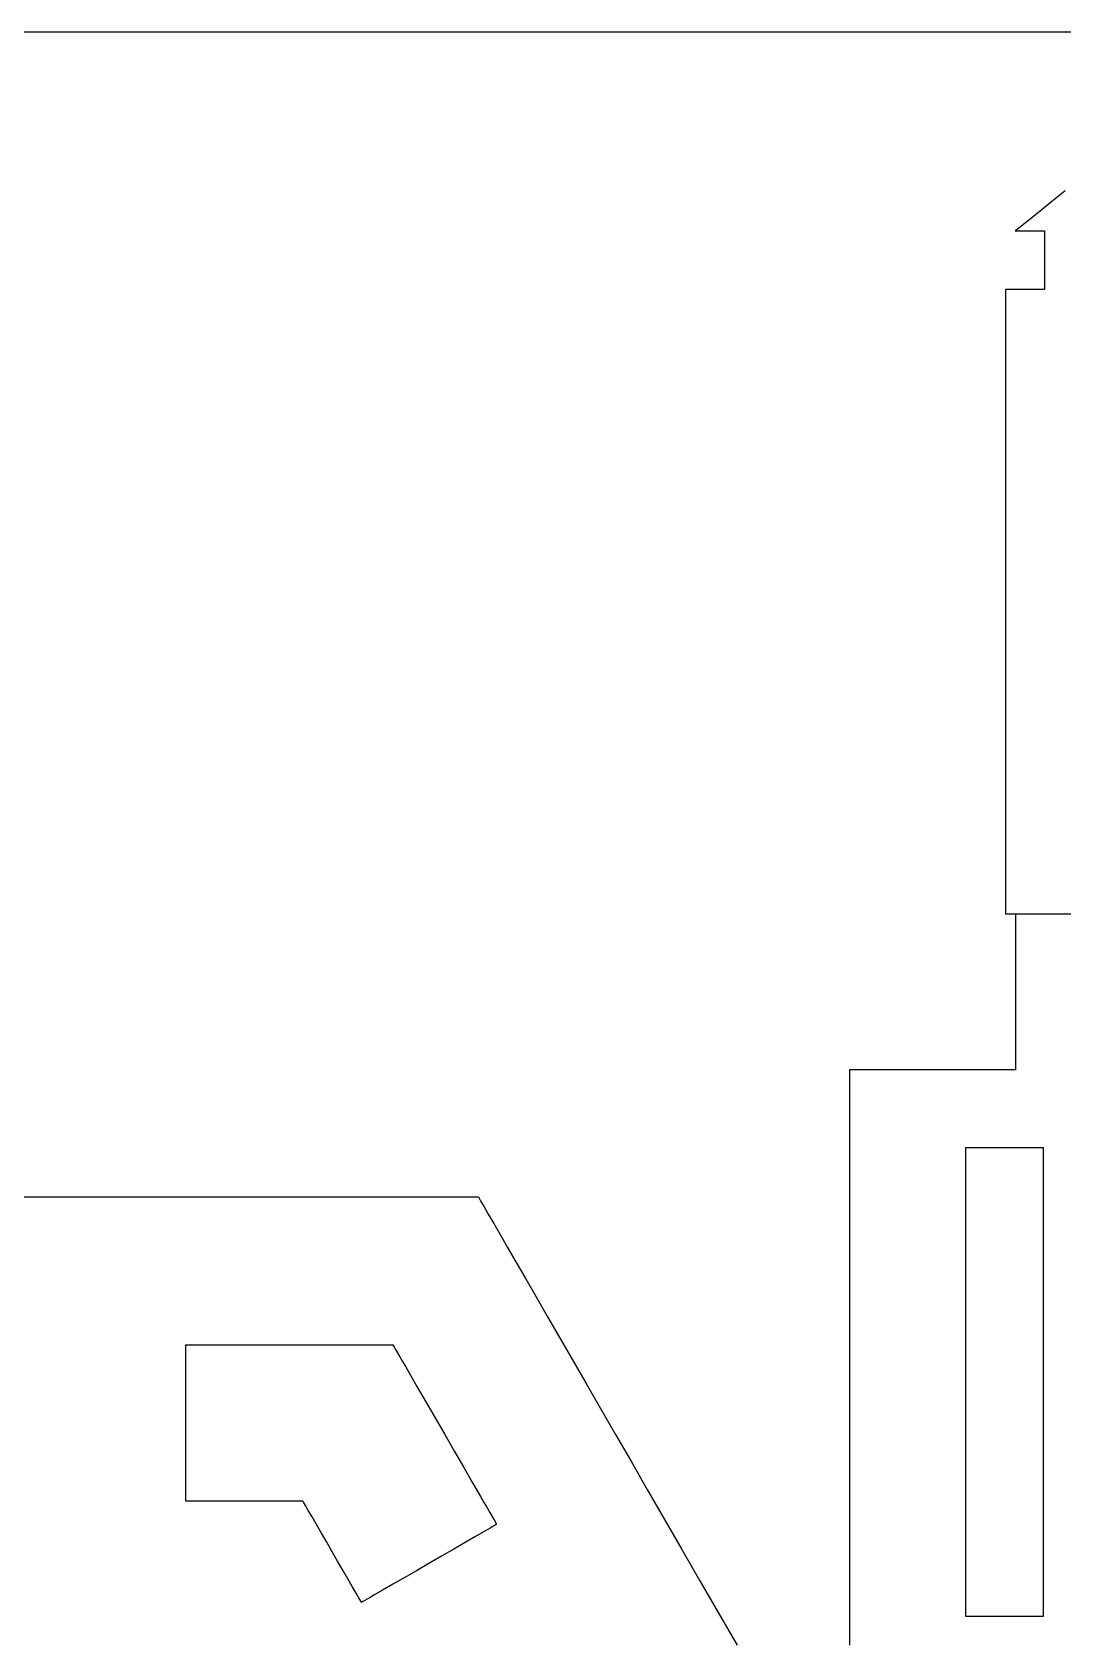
# Model space of a CAD drawing. Header units: millimetres. Extents: x 132 to 771, y 404 to 944.
# Drawn here: x 569.39 to 595.82, y 796.39 to 837.54 of the extents above; entities that cross this region are included whole.
import ezdxf

# ---------------------------------------------------------------- set-up
doc = ezdxf.new("R2010")
doc.units = ezdxf.units.MM
doc.header["$MEASUREMENT"] = 0
doc.layers.get('0').update_dxf_attribs({"linetype": 'CONTINUOUS', "true_color": 0xffffff})

msp = doc.modelspace()

# ---------------------------------------------------------------- linework, layer by layer
at = {"color": 6, "linetype": 'Continuous'}
msp.add_lwpolyline([(469.246, 687.545), (769.246, 687.545), (769.246, 837.545), (469.246, 837.545)], close=True, dxfattribs=at)
at = {"color": 7, "linetype": 'Continuous', "true_color": 0xffffff}
for points in [[(595.878, 833.475), (595.533, 833.2), (595.188, 832.925), (595.031, 832.797), (594.888, 832.685), (594.768, 832.587), (594.676, 832.515), (594.616, 832.467), (594.596, 832.45), (594.603, 832.45), (594.628, 832.45), (594.713, 832.45), (594.833, 832.45), (594.971, 832.45), (595.108, 832.45), (595.228, 832.45), (595.313, 832.45), (595.338, 832.45), (595.346, 832.45), (595.346, 832.432), (595.346, 832.385), (595.346, 832.312), (595.346, 832.215), (595.346, 832.102), (595.346, 831.975), (595.346, 831.7), (595.346, 831.425), (595.346, 831.297), (595.346, 831.185), (595.346, 831.087), (595.346, 831.015), (595.346, 830.967), (595.346, 830.95), (595.336, 830.95), (595.303, 830.95), (595.253, 830.95), (595.191, 830.95), (595.028, 830.95), (594.846, 830.95), (594.663, 830.95), (594.503, 830.95), (594.438, 830.95), (594.388, 830.95), (594.356, 830.95), (594.346, 830.95), (594.346, 830.937), (594.346, 830.905), (594.346, 830.847), (594.346, 830.77), (594.346, 830.672), (594.346, 830.555), (594.346, 830.417), (594.346, 830.262), (594.346, 830.09), (594.346, 829.9), (594.346, 829.695), (594.346, 829.472), (594.346, 828.987), (594.346, 828.45), (594.346, 827.865), (594.346, 827.24), (594.346, 826.577), (594.346, 825.887), (594.346, 825.172), (594.346, 824.442), (594.346, 822.95), (594.346, 821.457), (594.346, 820.727), (594.346, 820.012), (594.346, 819.322), (594.346, 818.66), (594.346, 818.035), (594.346, 817.45), (594.346, 816.912), (594.346, 816.427), (594.346, 816.205), (594.346, 816), (594.346, 815.81), (594.346, 815.637), (594.346, 815.482), (594.346, 815.345), (594.346, 815.227), (594.346, 815.13), (594.346, 815.052), (594.346, 814.995), (594.346, 814.962), (594.346, 814.95), (594.358, 814.95), (594.393, 814.95), (594.451, 814.95), (594.528, 814.95), (594.626, 814.95), (594.738, 814.95), (594.868, 814.95), (595.011, 814.95), (595.333, 814.95), (595.693, 814.95), (596.076, 814.95)], [(594.601, 814.95), (594.601, 814.937), (594.601, 814.905), (594.601, 814.85), (594.601, 814.777), (594.601, 814.687), (594.601, 814.58), (594.601, 814.325), (594.601, 814.022), (594.601, 813.685), (594.601, 813.322), (594.601, 812.95), (594.601, 812.577), (594.601, 812.215), (594.601, 811.877), (594.601, 811.575), (594.601, 811.32), (594.601, 811.212), (594.601, 811.122), (594.601, 811.05), (594.601, 810.995), (594.601, 810.962), (594.601, 810.95), (594.588, 810.95), (594.553, 810.95), (594.496, 810.95), (594.418, 810.95), (594.321, 810.95), (594.208, 810.95), (594.078, 810.95), (593.936, 810.95), (593.613, 810.95), (593.253, 810.95), (592.871, 810.95), (592.473, 810.95), (592.076, 810.95), (591.693, 810.95), (591.333, 810.95), (591.011, 810.95), (590.868, 810.95), (590.738, 810.95), (590.626, 810.95), (590.528, 810.95), (590.451, 810.95), (590.393, 810.95), (590.358, 810.95), (590.346, 810.95), (590.346, 810.937), (590.346, 810.905), (590.346, 810.847), (590.346, 810.77), (590.346, 810.672), (590.346, 810.555), (590.346, 810.417), (590.346, 810.262), (590.346, 810.09), (590.346, 809.9), (590.346, 809.695), (590.346, 809.472), (590.346, 808.987), (590.346, 808.45), (590.346, 807.865), (590.346, 807.24), (590.346, 806.577), (590.346, 805.887), (590.346, 805.172), (590.346, 804.442), (590.346, 802.95), (590.346, 801.457), (590.346, 800.727), (590.346, 800.012), (590.346, 799.322), (590.346, 798.66), (590.346, 798.035), (590.346, 797.45), (590.346, 796.912), (590.346, 796.427), (590.346, 796.205)], [(593.316, 796.95), (593.338, 796.95), (593.401, 796.95), (593.501, 796.95), (593.628, 796.95), (593.781, 796.95), (593.948, 796.95), (594.316, 796.95), (594.683, 796.95), (594.851, 796.95), (595.003, 796.95), (595.131, 796.95), (595.231, 796.95), (595.293, 796.95), (595.316, 796.95), (595.316, 796.957), (595.316, 796.985), (595.316, 797.027), (595.316, 797.085), (595.316, 797.157), (595.316, 797.247), (595.316, 797.465), (595.316, 797.737), (595.316, 798.057), (595.316, 798.422), (595.316, 798.825), (595.316, 799.262), (595.316, 799.732), (595.316, 800.23), (595.316, 800.747), (595.316, 801.282), (595.316, 801.83), (595.316, 802.95), (595.316, 804.07), (595.316, 804.617), (595.316, 805.152), (595.316, 805.67), (595.316, 806.167), (595.316, 806.635), (595.316, 807.075), (595.316, 807.477), (595.316, 807.842), (595.316, 808.162), (595.316, 808.435), (595.316, 808.652), (595.316, 808.742), (595.316, 808.815), (595.316, 808.872), (595.316, 808.915), (595.316, 808.94), (595.316, 808.95), (595.293, 808.95), (595.231, 808.95), (595.131, 808.95), (595.003, 808.95), (594.851, 808.95), (594.683, 808.95), (594.316, 808.95), (593.948, 808.95), (593.781, 808.95), (593.628, 808.95), (593.501, 808.95), (593.401, 808.95), (593.338, 808.95), (593.316, 808.95), (593.316, 808.942), (593.316, 808.915), (593.316, 808.872), (593.316, 808.815), (593.316, 808.742), (593.316, 808.652), (593.316, 808.435), (593.316, 808.162), (593.316, 807.842), (593.316, 807.477), (593.316, 807.075), (593.316, 806.637), (593.316, 806.167), (593.316, 805.67), (593.316, 805.152), (593.316, 804.617), (593.316, 804.07), (593.316, 802.95), (593.316, 801.83), (593.316, 801.282), (593.316, 800.747), (593.316, 800.23), (593.316, 799.732), (593.316, 799.262), (593.316, 798.825), (593.316, 798.422), (593.316, 798.057), (593.316, 797.737), (593.316, 797.465), (593.316, 797.247), (593.316, 797.157), (593.316, 797.085), (593.316, 797.027), (593.316, 796.985), (593.316, 796.957), (593.316, 796.95)], [(568.537, 807.691), (570.397, 807.691), (572.157, 807.691), (573.805, 807.691), (575.317, 807.691), (576.02, 807.691), (576.682, 807.691), (577.305, 807.691), (577.882, 807.691), (578.415, 807.691), (578.902, 807.691), (579.337, 807.691), (579.722, 807.691), (580.055, 807.691), (580.33, 807.691), (580.547, 807.691), (580.705, 807.691), (580.802, 807.691), (580.835, 807.691), (580.852, 807.664), (580.9, 807.579), (580.977, 807.441), (581.087, 807.254), (581.225, 807.014), (581.39, 806.729), (581.582, 806.394), (581.802, 806.016), (582.045, 805.596), (582.312, 805.134), (582.6, 804.634), (582.912, 804.094), (583.242, 803.521), (583.595, 802.914), (583.962, 802.274), (584.35, 801.601), (584.754, 800.904), (585.172, 800.176), (585.607, 799.426), (586.052, 798.654), (586.512, 797.856), (586.982, 797.041), (587.465, 796.209)], [(578.645, 803.899), (578.652, 803.886), (578.675, 803.846), (578.71, 803.786), (578.759, 803.701), (578.819, 803.596), (578.89, 803.474), (578.97, 803.336), (579.06, 803.181), (579.259, 802.831), (579.485, 802.444), (579.725, 802.029), (579.972, 801.601), (580.22, 801.171), (580.46, 800.756), (580.685, 800.369), (580.884, 800.019), (580.975, 799.864), (581.055, 799.726), (581.124, 799.604), (581.185, 799.499), (581.235, 799.414), (581.27, 799.354), (581.292, 799.314), (581.3, 799.301), (581.29, 799.296), (581.259, 799.279), (581.215, 799.251), (581.15, 799.216), (581.072, 799.171), (580.98, 799.116), (580.757, 798.989), (580.497, 798.836), (580.202, 798.669), (579.89, 798.489), (579.567, 798.301), (579.245, 798.114), (578.932, 797.934), (578.637, 797.766), (578.377, 797.614), (578.155, 797.486), (578.062, 797.431), (577.985, 797.386), (577.92, 797.351), (577.874, 797.324), (577.845, 797.306), (577.835, 797.301), (577.83, 797.309), (577.817, 797.331), (577.77, 797.414), (577.697, 797.541), (577.6, 797.706), (577.487, 797.904), (577.36, 798.124), (577.225, 798.359), (577.085, 798.599), (576.944, 798.841), (576.81, 799.076), (576.682, 799.296), (576.569, 799.494), (576.472, 799.659), (576.4, 799.786), (576.352, 799.869), (576.34, 799.891), (576.335, 799.899), (576.327, 799.899), (576.302, 799.899), (576.259, 799.899), (576.205, 799.899), (576.057, 799.899), (575.867, 799.899), (575.64, 799.899), (575.384, 799.899), (575.115, 799.899), (574.835, 799.899), (574.555, 799.899), (574.285, 799.899), (574.03, 799.899), (573.805, 799.899), (573.612, 799.899), (573.465, 799.899), (573.41, 799.899), (573.367, 799.899), (573.342, 799.899), (573.335, 799.899), (573.335, 799.911), (573.335, 799.944), (573.335, 799.999), (573.335, 800.071), (573.335, 800.161), (573.335, 800.269), (573.335, 800.524), (573.335, 800.826), (573.335, 801.164), (573.335, 801.526), (573.335, 801.899), (573.335, 802.271), (573.335, 802.634), (573.335, 802.971), (573.335, 803.274), (573.335, 803.529), (573.335, 803.636), (573.335, 803.726), (573.335, 803.799), (573.335, 803.854), (573.335, 803.886), (573.335, 803.899), (573.35, 803.899), (573.395, 803.899), (573.467, 803.899), (573.562, 803.899), (573.682, 803.899), (573.824, 803.899), (573.985, 803.899), (574.165, 803.899), (574.36, 803.899), (574.567, 803.899), (575.015, 803.899), (575.495, 803.899), (575.99, 803.899), (576.485, 803.899), (576.965, 803.899), (577.412, 803.899), (577.62, 803.899), (577.814, 803.899), (577.995, 803.899), (578.155, 803.899), (578.297, 803.899), (578.417, 803.899), (578.512, 803.899), (578.585, 803.899), (578.629, 803.899), (578.645, 803.899)]]:
    msp.add_lwpolyline(points, dxfattribs=at)

doc.saveas('drawing.dxf')
